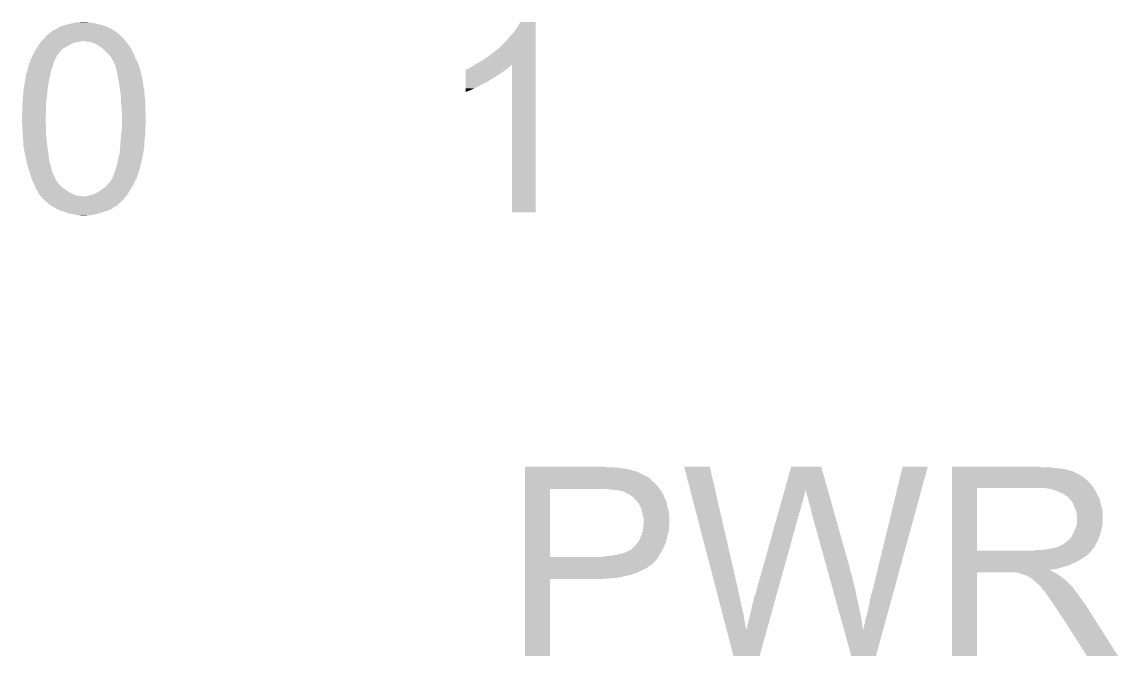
# Model space of a CAD drawing. Extents: x -0.05 to 0.95, y -0.15 to 1.54.
# Drawn here: x 0.405 to 0.6273, y 0.025 to 0.1536 of the extents above; entities that cross this region are included whole.
import ezdxf

# ---------------------------------------------------------------- set-up
doc = ezdxf.new("R2010")
doc.units = 0
doc.layers.add('AIR_QUALITY3_CLICK_V100_GTO', color=14, linetype='CONTINUOUS')

msp = doc.modelspace()

# ---------------------------------------------------------------- linework, layer by layer
at = {"layer": 'AIR_QUALITY3_CLICK_V100_GTO'}
for points in [[(0.4147, 0.1532), (0.41557, 0.1534), (0.4202, 0.1532), (0.4194, 0.1534)], [(0.41557, 0.1534), (0.416, 0.1535), (0.4194, 0.1534), (0.4187, 0.1535)], [(0.416, 0.1535), (0.4175, 0.1536), (0.4187, 0.1535), (0.418, 0.1536)], [(0.5055, 0.1526), (0.5061, 0.1536), (0.5092, 0.1526), (0.5092, 0.1536)], [(0.5061, 0.1536), (0.5061, 0.1536), (0.5092, 0.1536), (0.5061, 0.1536)], [(0.4101, 0.1509), (0.4105, 0.1513), (0.4249, 0.1509), (0.42442, 0.1513)], [(0.4106, 0.1513), (0.4107, 0.1514), (0.42442, 0.1513), (0.4243, 0.1514)], [(0.4107, 0.1514), (0.4108, 0.1515), (0.4243, 0.1514), (0.42418, 0.1515)], [(0.4108, 0.1515), (0.411, 0.1516), (0.42418, 0.1515), (0.42405, 0.1516)], [(0.411, 0.1516), (0.4112, 0.1518), (0.42405, 0.1516), (0.4238, 0.1518)], [(0.4112, 0.1518), (0.4113, 0.1519), (0.4238, 0.1518), (0.42363, 0.1519)], [(0.4113, 0.1519), (0.4117, 0.152), (0.42363, 0.1519), (0.42347, 0.152)], [(0.4117, 0.152), (0.41186, 0.1521), (0.42347, 0.152), (0.4233, 0.1521)], [(0.41186, 0.1521), (0.41202, 0.1522), (0.4233, 0.1521), (0.423, 0.1522)], [(0.41202, 0.1522), (0.41218, 0.1523), (0.423, 0.1522), (0.423, 0.1523)], [(0.41218, 0.1523), (0.4125, 0.1525), (0.4229, 0.1523), (0.42245, 0.1525)], [(0.41218, 0.1523), (0.41218, 0.1523), (0.423, 0.1523), (0.4229, 0.1523)], [(0.4125, 0.1525), (0.413, 0.1527), (0.42245, 0.1525), (0.422, 0.1527)], [(0.413, 0.1527), (0.4135, 0.1529), (0.422, 0.1527), (0.4214, 0.1529)], [(0.4135, 0.1529), (0.4139, 0.153), (0.4214, 0.1529), (0.4211, 0.153)], [(0.4139, 0.153), (0.4147, 0.1532), (0.4211, 0.153), (0.4202, 0.1532)], [(0.5035, 0.1501), (0.5049, 0.1517), (0.5092, 0.1501), (0.5092, 0.1517)], [(0.5049, 0.1517), (0.5055, 0.1526), (0.5092, 0.1517), (0.5092, 0.1526)], [(0.40813, 0.1485), (0.40845, 0.149), (0.4139, 0.1485), (0.4148, 0.149)], [(0.40845, 0.149), (0.4087, 0.1494), (0.4148, 0.149), (0.4156, 0.1494)], [(0.4087, 0.1494), (0.40879, 0.1495), (0.4156, 0.1494), (0.4163, 0.1495)], [(0.40879, 0.1495), (0.40888, 0.1496), (0.4163, 0.1495), (0.4169, 0.1496)], [(0.40888, 0.1496), (0.40897, 0.1497), (0.4169, 0.1496), (0.4172, 0.1497)], [(0.40897, 0.1497), (0.40942, 0.1502), (0.42603, 0.1497), (0.4256, 0.1502)], [(0.40942, 0.1502), (0.4096, 0.1504), (0.4256, 0.1502), (0.4254, 0.1504)], [(0.4096, 0.1504), (0.4101, 0.1509), (0.4254, 0.1504), (0.4249, 0.1509)], [(0.4181, 0.1496), (0.4175, 0.1497), (0.42611, 0.1496), (0.42603, 0.1497)], [(0.419, 0.1495), (0.4187, 0.1496), (0.4262, 0.1495), (0.42611, 0.1496)], [(0.4193, 0.1494), (0.419, 0.1495), (0.42628, 0.1494), (0.4262, 0.1495)], [(0.4198, 0.1492), (0.4193, 0.1494), (0.42643, 0.1492), (0.42628, 0.1494)], [(0.4207, 0.1487), (0.4198, 0.1492), (0.4268, 0.1487), (0.42643, 0.1492)], [(0.502, 0.1485), (0.5029, 0.1494), (0.5092, 0.1485), (0.5092, 0.1494)], [(0.5029, 0.1494), (0.5035, 0.1501), (0.5092, 0.1494), (0.5092, 0.1501)], [(0.40704, 0.1465), (0.40722, 0.1469), (0.412, 0.1465), (0.4122, 0.1469)], [(0.40722, 0.1469), (0.4074, 0.1473), (0.4122, 0.1469), (0.41252, 0.1473)], [(0.4074, 0.1473), (0.40776, 0.1479), (0.41252, 0.1473), (0.413, 0.1479)], [(0.40776, 0.1479), (0.40794, 0.1482), (0.413, 0.1479), (0.4134, 0.1482)], [(0.40794, 0.1482), (0.408, 0.1483), (0.4134, 0.1482), (0.41357, 0.1483)], [(0.408, 0.1483), (0.40813, 0.1485), (0.41357, 0.1483), (0.4139, 0.1485)], [(0.42083, 0.1486), (0.4207, 0.1487), (0.4269, 0.1486), (0.4268, 0.1487)], [(0.42123, 0.1483), (0.42083, 0.1486), (0.4271, 0.1483), (0.4269, 0.1486)], [(0.4215, 0.1481), (0.42123, 0.1483), (0.42718, 0.1481), (0.4271, 0.1483)], [(0.4218, 0.1478), (0.4215, 0.1481), (0.4273, 0.1478), (0.42718, 0.1481)], [(0.4225, 0.1471), (0.4218, 0.1478), (0.4277, 0.1471), (0.4273, 0.1478)], [(0.4228, 0.1468), (0.4225, 0.1471), (0.4278, 0.1468), (0.4277, 0.1471)], [(0.4229, 0.1466), (0.4228, 0.1468), (0.42787, 0.1466), (0.4278, 0.1468)], [(0.4996, 0.1466), (0.5007, 0.1475), (0.5092, 0.1466), (0.5092, 0.1475)], [(0.5007, 0.1475), (0.5019, 0.1484), (0.5092, 0.1475), (0.5092, 0.1484)], [(0.5019, 0.1484), (0.5019, 0.1485), (0.5092, 0.1484), (0.5092, 0.1485)], [(0.4062, 0.1441), (0.40635, 0.1447), (0.41104, 0.1441), (0.4113, 0.1447)], [(0.40635, 0.1447), (0.4064, 0.1449), (0.4113, 0.1447), (0.41133, 0.1449)], [(0.4064, 0.1451), (0.4066, 0.1453), (0.41137, 0.1451), (0.4114, 0.1453)], [(0.4064, 0.1449), (0.4064, 0.1451), (0.41133, 0.1449), (0.41137, 0.1451)], [(0.4066, 0.1453), (0.4067, 0.1456), (0.4114, 0.1453), (0.41158, 0.1456)], [(0.4067, 0.1456), (0.40675, 0.1458), (0.41158, 0.1456), (0.4117, 0.1458)], [(0.40675, 0.1458), (0.4068, 0.146), (0.4117, 0.1458), (0.41175, 0.146)], [(0.4068, 0.146), (0.4069, 0.1462), (0.41175, 0.146), (0.4118, 0.1462)], [(0.4069, 0.1462), (0.407, 0.1464), (0.4118, 0.1462), (0.41193, 0.1464)], [(0.407, 0.1464), (0.40704, 0.1465), (0.41193, 0.1464), (0.412, 0.1465)], [(0.423, 0.1465), (0.423, 0.1466), (0.4279, 0.1465), (0.42787, 0.1466)], [(0.4232, 0.1462), (0.423, 0.1465), (0.428, 0.1462), (0.4279, 0.1465)], [(0.4234, 0.1459), (0.4232, 0.1462), (0.42817, 0.1459), (0.428, 0.1462)], [(0.4237, 0.1453), (0.4234, 0.1459), (0.4285, 0.1453), (0.42817, 0.1459)], [(0.4238, 0.1451), (0.4237, 0.1453), (0.42857, 0.1451), (0.4285, 0.1453)], [(0.4241, 0.1442), (0.4238, 0.1451), (0.4289, 0.1442), (0.42857, 0.1451)], [(0.496, 0.1444), (0.4964, 0.1446), (0.5038, 0.1444), (0.504, 0.1446)], [(0.4964, 0.1446), (0.497, 0.145), (0.504, 0.1446), (0.5044, 0.145)], [(0.497, 0.145), (0.4973, 0.1452), (0.5092, 0.145), (0.5092, 0.1452)], [(0.4973, 0.1452), (0.4984, 0.1458), (0.5092, 0.1452), (0.5092, 0.1458)], [(0.4984, 0.1458), (0.4996, 0.1466), (0.5092, 0.1458), (0.5092, 0.1466)], [(0.5044, 0.115), (0.5044, 0.145), (0.5092, 0.115), (0.5092, 0.145)], [(0.40573, 0.1422), (0.4059, 0.1433), (0.4106, 0.1422), (0.41084, 0.1433)], [(0.4059, 0.1433), (0.40616, 0.144), (0.41084, 0.1433), (0.411, 0.144)], [(0.40616, 0.144), (0.4062, 0.1441), (0.411, 0.144), (0.41104, 0.1441)], [(0.4243, 0.1433), (0.4241, 0.1442), (0.42912, 0.1433), (0.4289, 0.1442)], [(0.42436, 0.143), (0.4243, 0.1433), (0.4292, 0.143), (0.42912, 0.1433)], [(0.42438, 0.1429), (0.42436, 0.143), (0.4292, 0.1429), (0.4292, 0.143)], [(0.4244, 0.1428), (0.42438, 0.1429), (0.4293, 0.1428), (0.4292, 0.1429)], [(0.42444, 0.1426), (0.4244, 0.1428), (0.4293, 0.1426), (0.4293, 0.1428)], [(0.42448, 0.1424), (0.42444, 0.1426), (0.4294, 0.1424), (0.4293, 0.1426)], [(0.4245, 0.1423), (0.42448, 0.1424), (0.4294, 0.1423), (0.4294, 0.1424)], [(0.42455, 0.142), (0.4245, 0.1423), (0.4294, 0.142), (0.4294, 0.1423)], [(0.495, 0.1435), (0.495, 0.1439), (0.5026, 0.1435), (0.50308, 0.1439)], [(0.495, 0.143), (0.495, 0.1435), (0.5018, 0.143), (0.5026, 0.1435)], [(0.495, 0.1424), (0.495, 0.143), (0.5009, 0.1424), (0.5018, 0.143)], [(0.495, 0.1418), (0.495, 0.1424), (0.4999, 0.1418), (0.5009, 0.1424)], [(0.4951, 0.1439), (0.4952, 0.144), (0.50308, 0.1439), (0.5032, 0.144)], [(0.4952, 0.144), (0.4954, 0.1441), (0.5032, 0.144), (0.50335, 0.1441)], [(0.4954, 0.1441), (0.4957, 0.1442), (0.50335, 0.1441), (0.5035, 0.1442)], [(0.4957, 0.1442), (0.496, 0.1444), (0.5035, 0.1442), (0.5038, 0.1444)], [(0.40537, 0.14), (0.4056, 0.1414), (0.4102, 0.14), (0.41045, 0.1414)], [(0.4056, 0.1414), (0.40573, 0.1422), (0.41045, 0.1414), (0.4106, 0.1422)], [(0.42463, 0.1416), (0.42455, 0.142), (0.4295, 0.1416), (0.4294, 0.142)], [(0.4247, 0.1412), (0.42463, 0.1416), (0.42958, 0.1412), (0.4295, 0.1416)], [(0.42471, 0.1411), (0.4247, 0.1412), (0.4296, 0.1411), (0.42958, 0.1412)], [(0.42479, 0.1406), (0.42471, 0.1411), (0.4296, 0.1406), (0.4296, 0.1411)], [(0.42487, 0.14), (0.42479, 0.1406), (0.4298, 0.14), (0.4296, 0.1406)], [(0.495, 0.1417), (0.495, 0.1418), (0.4998, 0.1417), (0.4999, 0.1418)], [(0.495, 0.1415), (0.495, 0.1417), (0.4995, 0.1415), (0.4998, 0.1417)], [(0.495, 0.1401), (0.495, 0.1415), (0.4967, 0.1401), (0.4995, 0.1415)], [(0.495, 0.1397), (0.495, 0.1401), (0.4958, 0.1397), (0.4967, 0.1401)], [(0.40512, 0.1372), (0.4052, 0.1379), (0.4099, 0.1372), (0.41, 0.1379)], [(0.4052, 0.1379), (0.40524, 0.1386), (0.41, 0.1379), (0.4101, 0.1386)], [(0.40524, 0.1386), (0.4053, 0.1396), (0.4101, 0.1386), (0.41017, 0.1396)], [(0.4053, 0.1396), (0.40537, 0.14), (0.41017, 0.1396), (0.4102, 0.14)], [(0.42497, 0.1393), (0.42487, 0.14), (0.4298, 0.1393), (0.4298, 0.14)], [(0.425, 0.1391), (0.42497, 0.1393), (0.42983, 0.1391), (0.4298, 0.1393)], [(0.42505, 0.1385), (0.425, 0.1391), (0.4299, 0.1385), (0.42983, 0.1391)], [(0.4251, 0.138), (0.42505, 0.1385), (0.42997, 0.138), (0.4299, 0.1385)], [(0.4251, 0.1378), (0.4251, 0.138), (0.43, 0.1378), (0.42997, 0.138)], [(0.495, 0.1394), (0.495, 0.1397), (0.495, 0.1394), (0.4958, 0.1397)], [(0.4051, 0.137), (0.40512, 0.1372), (0.4099, 0.137), (0.4099, 0.1372)], [(0.4051, 0.1356), (0.4051, 0.137), (0.4099, 0.1356), (0.4099, 0.137)], [(0.4251, 0.1371), (0.4251, 0.1378), (0.43, 0.1371), (0.43, 0.1378)], [(0.4252, 0.1362), (0.4251, 0.1371), (0.43, 0.1362), (0.43, 0.1371)], [(0.4252, 0.136), (0.4252, 0.1362), (0.43, 0.136), (0.43, 0.1362)], [(0.4252, 0.1355), (0.4252, 0.136), (0.43005, 0.1355), (0.43, 0.136)], [(0.405, 0.135), (0.4051, 0.1356), (0.40986, 0.135), (0.4099, 0.1356)], [(0.405, 0.1339), (0.405, 0.135), (0.4098, 0.1339), (0.40986, 0.135)], [(0.40505, 0.133), (0.405, 0.1339), (0.4098, 0.133), (0.4098, 0.1339)], [(0.42527, 0.135), (0.4252, 0.1355), (0.4301, 0.135), (0.43005, 0.1355)], [(0.4253, 0.1348), (0.42527, 0.135), (0.4301, 0.1348), (0.4301, 0.135)], [(0.4253, 0.1328), (0.4253, 0.1348), (0.4301, 0.1328), (0.4301, 0.1348)], [(0.40508, 0.1324), (0.40505, 0.133), (0.4099, 0.1324), (0.4098, 0.133)], [(0.4051, 0.132), (0.40508, 0.1324), (0.4099, 0.132), (0.4099, 0.1324)], [(0.40517, 0.1308), (0.4051, 0.132), (0.4099, 0.1308), (0.4099, 0.132)], [(0.42511, 0.1308), (0.4253, 0.1322), (0.43, 0.1308), (0.43, 0.1322)], [(0.4253, 0.1322), (0.4253, 0.1328), (0.43, 0.1322), (0.4301, 0.1328)], [(0.4052, 0.1302), (0.40517, 0.1308), (0.40996, 0.1302), (0.4099, 0.1308)], [(0.40528, 0.1288), (0.4052, 0.1302), (0.4101, 0.1288), (0.40996, 0.1302)], [(0.42493, 0.1283), (0.42505, 0.13), (0.4298, 0.1283), (0.4299, 0.13)], [(0.42505, 0.13), (0.4251, 0.1307), (0.4299, 0.13), (0.42999, 0.1307)], [(0.4251, 0.1307), (0.42511, 0.1308), (0.42999, 0.1307), (0.43, 0.1308)], [(0.4053, 0.1285), (0.40528, 0.1288), (0.41014, 0.1285), (0.4101, 0.1288)], [(0.4056, 0.1269), (0.4053, 0.1285), (0.41037, 0.1269), (0.41014, 0.1285)], [(0.40564, 0.1267), (0.4056, 0.1269), (0.4104, 0.1267), (0.41037, 0.1269)], [(0.42468, 0.1264), (0.4248, 0.1268), (0.4295, 0.1264), (0.42956, 0.1268)], [(0.4248, 0.1268), (0.4249, 0.1279), (0.42956, 0.1268), (0.42974, 0.1279)], [(0.4249, 0.1279), (0.42493, 0.1283), (0.42974, 0.1279), (0.4298, 0.1283)], [(0.40588, 0.1256), (0.40564, 0.1267), (0.4105, 0.1256), (0.4104, 0.1267)], [(0.4059, 0.1255), (0.40588, 0.1256), (0.41053, 0.1255), (0.4105, 0.1256)], [(0.40611, 0.1246), (0.4059, 0.1255), (0.4108, 0.1246), (0.41053, 0.1255)], [(0.4062, 0.1242), (0.40611, 0.1246), (0.41089, 0.1242), (0.4108, 0.1246)], [(0.4241, 0.124), (0.42426, 0.1247), (0.42894, 0.124), (0.4291, 0.1247)], [(0.42426, 0.1247), (0.4245, 0.1258), (0.4291, 0.1247), (0.42936, 0.1258)], [(0.4245, 0.1258), (0.42468, 0.1264), (0.42936, 0.1258), (0.4295, 0.1264)], [(0.40637, 0.1237), (0.4062, 0.1242), (0.411, 0.1237), (0.41089, 0.1242)], [(0.4066, 0.123), (0.40637, 0.1237), (0.41123, 0.123), (0.411, 0.1237)], [(0.40666, 0.1228), (0.4066, 0.123), (0.4113, 0.1228), (0.41123, 0.123)], [(0.4069, 0.122), (0.40666, 0.1228), (0.4117, 0.122), (0.4113, 0.1228)], [(0.4233, 0.1219), (0.4235, 0.1223), (0.4283, 0.1219), (0.4284, 0.1223)], [(0.4235, 0.1223), (0.42362, 0.1226), (0.4284, 0.1223), (0.4285, 0.1226)], [(0.42362, 0.1226), (0.4237, 0.1228), (0.4285, 0.1226), (0.4286, 0.1228)], [(0.4237, 0.1228), (0.42377, 0.123), (0.4286, 0.1228), (0.4286, 0.123)], [(0.42377, 0.123), (0.42403, 0.1238), (0.4286, 0.123), (0.4289, 0.1238)], [(0.42403, 0.1238), (0.4241, 0.124), (0.4289, 0.1238), (0.42894, 0.124)], [(0.40716, 0.1213), (0.4069, 0.122), (0.412, 0.1213), (0.4117, 0.122)], [(0.4072, 0.1212), (0.40716, 0.1213), (0.4122, 0.1212), (0.412, 0.1213)], [(0.4074, 0.1208), (0.4072, 0.1212), (0.4124, 0.1208), (0.4122, 0.1212)], [(0.4076, 0.1204), (0.4074, 0.1208), (0.4128, 0.1204), (0.4124, 0.1208)], [(0.40764, 0.1203), (0.4076, 0.1204), (0.4129, 0.1203), (0.4128, 0.1204)], [(0.40786, 0.1198), (0.40764, 0.1203), (0.4135, 0.1198), (0.4129, 0.1203)], [(0.4216, 0.1199), (0.4221, 0.1203), (0.42718, 0.1199), (0.42742, 0.1203)], [(0.4221, 0.1203), (0.42234, 0.1206), (0.42742, 0.1203), (0.4276, 0.1206)], [(0.42234, 0.1206), (0.4225, 0.1208), (0.4276, 0.1206), (0.42769, 0.1208)], [(0.4225, 0.1208), (0.423, 0.1213), (0.42769, 0.1208), (0.42791, 0.1213)], [(0.423, 0.1214), (0.4231, 0.1215), (0.42796, 0.1214), (0.428, 0.1215)], [(0.423, 0.1213), (0.423, 0.1214), (0.42791, 0.1213), (0.42796, 0.1214)], [(0.4231, 0.1215), (0.4233, 0.1219), (0.428, 0.1215), (0.4283, 0.1219)], [(0.4079, 0.1197), (0.40786, 0.1198), (0.41365, 0.1197), (0.4135, 0.1198)], [(0.4082, 0.1192), (0.4079, 0.1197), (0.4144, 0.1192), (0.41365, 0.1197)], [(0.4084, 0.1188), (0.4082, 0.1192), (0.41512, 0.1188), (0.4144, 0.1192)], [(0.40847, 0.1187), (0.4084, 0.1188), (0.4153, 0.1187), (0.41512, 0.1188)], [(0.4086, 0.1185), (0.40847, 0.1187), (0.41585, 0.1185), (0.4153, 0.1187)], [(0.4087, 0.1183), (0.4086, 0.1185), (0.4164, 0.1183), (0.41585, 0.1185)], [(0.4088, 0.1183), (0.40879, 0.1183), (0.4169, 0.1183), (0.4164, 0.1183)], [(0.40889, 0.1182), (0.4088, 0.1183), (0.4175, 0.1182), (0.4169, 0.1183)], [(0.4094, 0.1176), (0.40889, 0.1182), (0.42558, 0.1176), (0.42606, 0.1182)], [(0.4179, 0.1182), (0.4181, 0.1183), (0.42606, 0.1182), (0.42614, 0.1183)], [(0.4181, 0.1183), (0.4187, 0.1184), (0.42614, 0.1183), (0.42622, 0.1184)], [(0.4187, 0.1184), (0.41905, 0.1185), (0.42622, 0.1184), (0.4263, 0.1185)], [(0.41905, 0.1185), (0.4194, 0.1186), (0.4263, 0.1185), (0.42636, 0.1186)], [(0.4194, 0.1186), (0.4203, 0.119), (0.42636, 0.1186), (0.42662, 0.119)], [(0.4203, 0.119), (0.4212, 0.1196), (0.42662, 0.119), (0.427, 0.1196)], [(0.4212, 0.1196), (0.4216, 0.1199), (0.427, 0.1196), (0.42718, 0.1199)], [(0.40952, 0.1175), (0.4094, 0.1176), (0.4255, 0.1175), (0.42558, 0.1176)], [(0.41057, 0.1166), (0.40952, 0.1175), (0.4245, 0.1166), (0.4255, 0.1175)], [(0.4108, 0.1164), (0.41057, 0.1166), (0.4244, 0.1164), (0.4244, 0.1166)], [(0.41057, 0.1166), (0.41057, 0.1166), (0.4244, 0.1166), (0.4245, 0.1166)], [(0.41115, 0.1162), (0.4108, 0.1164), (0.424, 0.1162), (0.4244, 0.1164)], [(0.41133, 0.1161), (0.41115, 0.1162), (0.4237, 0.1161), (0.424, 0.1162)], [(0.41185, 0.1158), (0.41133, 0.1161), (0.4234, 0.1158), (0.4237, 0.1161)], [(0.4122, 0.1156), (0.41185, 0.1158), (0.423, 0.1156), (0.4234, 0.1158)], [(0.41267, 0.1154), (0.4122, 0.1156), (0.4226, 0.1154), (0.423, 0.1156)], [(0.4129, 0.1153), (0.41267, 0.1154), (0.42227, 0.1153), (0.4226, 0.1154)], [(0.4137, 0.1151), (0.4129, 0.1153), (0.4216, 0.1151), (0.42227, 0.1153)], [(0.4143, 0.1148), (0.4137, 0.1151), (0.4207, 0.1148), (0.4216, 0.1151)], [(0.415, 0.1147), (0.4143, 0.1148), (0.4204, 0.1147), (0.4207, 0.1148)], [(0.4156, 0.1146), (0.415, 0.1147), (0.41993, 0.1146), (0.4204, 0.1147)], [(0.4162, 0.1144), (0.4156, 0.1146), (0.419, 0.1144), (0.41993, 0.1146)], [(0.417, 0.1143), (0.4166, 0.1144), (0.4175, 0.1143), (0.419, 0.1144)], [(0.507, 0.0633), (0.507, 0.0634), (0.5236, 0.0633), (0.5228, 0.0634)], [(0.507, 0.0632), (0.507, 0.0633), (0.5256, 0.0632), (0.5246, 0.0633)], [(0.507, 0.0631), (0.507, 0.0632), (0.5265, 0.0631), (0.5256, 0.0632)], [(0.507, 0.063), (0.507, 0.0631), (0.5273, 0.063), (0.5265, 0.0631)], [(0.507, 0.0629), (0.507, 0.063), (0.5278, 0.0629), (0.5275, 0.063)], [(0.507, 0.063), (0.507, 0.063), (0.5275, 0.063), (0.5273, 0.063)], [(0.507, 0.0628), (0.507, 0.0629), (0.5283, 0.0628), (0.5278, 0.0629)], [(0.507, 0.0624), (0.507, 0.0628), (0.5297, 0.0624), (0.5283, 0.0628)], [(0.507, 0.0612), (0.507, 0.0624), (0.5321, 0.0612), (0.5297, 0.0624)], [(0.54586, 0.0382), (0.5393, 0.0634), (0.5503, 0.0382), (0.5445, 0.0634)], [(0.5393, 0.0634), (0.5393, 0.0634), (0.5445, 0.0634), (0.5393, 0.0634)], [(0.55968, 0.0587), (0.561, 0.0634), (0.56843, 0.0587), (0.5671, 0.0634)], [(0.561, 0.0634), (0.561, 0.0634), (0.5671, 0.0634), (0.561, 0.0634)], [(0.5776, 0.0387), (0.5836, 0.0634), (0.58195, 0.0387), (0.5887, 0.0634)], [(0.5836, 0.0634), (0.5836, 0.0634), (0.5887, 0.0634), (0.5836, 0.0634)], [(0.5936, 0.0633), (0.5936, 0.0634), (0.6118, 0.0633), (0.6114, 0.0634)], [(0.5936, 0.0631), (0.5936, 0.0633), (0.6147, 0.0631), (0.6135, 0.0633)], [(0.5936, 0.063), (0.5936, 0.0631), (0.616, 0.063), (0.6147, 0.0631)], [(0.5936, 0.0627), (0.5936, 0.063), (0.6173, 0.0627), (0.616, 0.063)], [(0.5936, 0.0625), (0.5936, 0.0627), (0.6179, 0.0625), (0.6173, 0.0627)], [(0.5936, 0.0624), (0.5936, 0.0625), (0.6184, 0.0624), (0.6179, 0.0625)], [(0.5936, 0.0623), (0.5936, 0.0624), (0.6185, 0.0623), (0.6184, 0.0624)], [(0.5936, 0.0621), (0.5936, 0.0623), (0.6188, 0.0621), (0.6185, 0.0623)], [(0.507, 0.0611), (0.507, 0.0612), (0.5322, 0.0611), (0.5321, 0.0612)], [(0.507, 0.061), (0.507, 0.0611), (0.5324, 0.061), (0.5322, 0.0611)], [(0.507, 0.0606), (0.507, 0.061), (0.5327, 0.0606), (0.5324, 0.061)], [(0.507, 0.0602), (0.507, 0.0606), (0.5332, 0.0602), (0.5327, 0.0606)], [(0.507, 0.0597), (0.507, 0.0602), (0.5337, 0.0597), (0.5332, 0.0602)], [(0.5936, 0.0619), (0.5936, 0.0621), (0.6193, 0.0619), (0.6188, 0.0621)], [(0.5936, 0.0615), (0.5936, 0.0619), (0.6199, 0.0615), (0.6193, 0.0619)], [(0.5936, 0.061), (0.5936, 0.0615), (0.6206, 0.061), (0.6199, 0.0615)], [(0.5936, 0.0604), (0.5936, 0.061), (0.6213, 0.0604), (0.6206, 0.061)], [(0.5936, 0.0596), (0.5936, 0.0604), (0.622, 0.0596), (0.6213, 0.0604)], [(0.507, 0.0591), (0.507, 0.0597), (0.5342, 0.0591), (0.5337, 0.0597)], [(0.507, 0.0589), (0.507, 0.0591), (0.53434, 0.0589), (0.5342, 0.0591)], [(0.507, 0.0451), (0.507, 0.0589), (0.5121, 0.0451), (0.5121, 0.0589)], [(0.507, 0.0589), (0.507, 0.0589), (0.5121, 0.0589), (0.5231, 0.0589)], [(0.5241, 0.0588), (0.5231, 0.0589), (0.53441, 0.0588), (0.53434, 0.0589)], [(0.525, 0.0587), (0.5241, 0.0588), (0.53449, 0.0587), (0.53441, 0.0588)], [(0.5261, 0.0586), (0.5256, 0.0587), (0.53456, 0.0586), (0.53449, 0.0587)], [(0.5264, 0.0585), (0.5261, 0.0586), (0.53463, 0.0585), (0.53456, 0.0586)], [(0.52693, 0.0584), (0.5267, 0.0585), (0.5347, 0.0584), (0.53463, 0.0585)], [(0.5274, 0.0582), (0.52693, 0.0584), (0.53481, 0.0582), (0.5347, 0.0584)], [(0.528, 0.0579), (0.5274, 0.0582), (0.53498, 0.0579), (0.53481, 0.0582)], [(0.5286, 0.0575), (0.528, 0.0579), (0.5352, 0.0575), (0.53498, 0.0579)], [(0.55926, 0.0572), (0.55943, 0.0578), (0.5635, 0.0572), (0.5637, 0.0578)], [(0.55943, 0.0578), (0.55957, 0.0583), (0.5637, 0.0578), (0.5638, 0.0583)], [(0.55957, 0.0583), (0.55965, 0.0586), (0.5638, 0.0583), (0.5639, 0.0586)], [(0.55965, 0.0586), (0.55968, 0.0587), (0.5639, 0.0586), (0.5639, 0.0587)], [(0.564, 0.0586), (0.5639, 0.0587), (0.56845, 0.0586), (0.56843, 0.0587)], [(0.564, 0.0583), (0.564, 0.0586), (0.56854, 0.0583), (0.56845, 0.0586)], [(0.5642, 0.0577), (0.564, 0.0583), (0.56871, 0.0577), (0.56854, 0.0583)], [(0.5936, 0.0591), (0.5936, 0.0596), (0.62233, 0.0591), (0.622, 0.0596)], [(0.5936, 0.0464), (0.5936, 0.0591), (0.5987, 0.0464), (0.5987, 0.0591)], [(0.5936, 0.0591), (0.5936, 0.0591), (0.5987, 0.0591), (0.6108, 0.0591)], [(0.6135, 0.0589), (0.6123, 0.0591), (0.62247, 0.0589), (0.62233, 0.0591)], [(0.61423, 0.0587), (0.6135, 0.0589), (0.6226, 0.0587), (0.62247, 0.0589)], [(0.6146, 0.0586), (0.61423, 0.0587), (0.6226, 0.0586), (0.6226, 0.0587)], [(0.6155, 0.0582), (0.6146, 0.0586), (0.6229, 0.0582), (0.6227, 0.0586)], [(0.6146, 0.0586), (0.6146, 0.0586), (0.6227, 0.0586), (0.6226, 0.0586)], [(0.6162, 0.0579), (0.6155, 0.0582), (0.62302, 0.0579), (0.6229, 0.0582)], [(0.61647, 0.0577), (0.6162, 0.0579), (0.6231, 0.0577), (0.62302, 0.0579)], [(0.52873, 0.0574), (0.5286, 0.0575), (0.5352, 0.0574), (0.5352, 0.0575)], [(0.5291, 0.0571), (0.52873, 0.0574), (0.5353, 0.0571), (0.5352, 0.0574)], [(0.5294, 0.0567), (0.5291, 0.0571), (0.53554, 0.0567), (0.5353, 0.0571)], [(0.52955, 0.0566), (0.5294, 0.0567), (0.5356, 0.0566), (0.53554, 0.0567)], [(0.5297, 0.0565), (0.52955, 0.0566), (0.53563, 0.0565), (0.5356, 0.0566)], [(0.5298, 0.0562), (0.5297, 0.0565), (0.53573, 0.0562), (0.53563, 0.0565)], [(0.53001, 0.056), (0.5299, 0.0562), (0.5358, 0.056), (0.53573, 0.0562)], [(0.5303, 0.0555), (0.53001, 0.056), (0.53586, 0.0555), (0.5358, 0.056)], [(0.55864, 0.055), (0.55884, 0.0557), (0.563, 0.055), (0.5631, 0.0557)], [(0.55884, 0.0557), (0.55906, 0.0565), (0.5631, 0.0557), (0.5634, 0.0565)], [(0.55906, 0.0565), (0.55926, 0.0572), (0.5634, 0.0565), (0.5635, 0.0572)], [(0.5644, 0.057), (0.5642, 0.0577), (0.56891, 0.057), (0.56871, 0.0577)], [(0.5646, 0.0562), (0.5644, 0.057), (0.56913, 0.0562), (0.56891, 0.057)], [(0.5648, 0.0555), (0.5646, 0.0562), (0.56933, 0.0555), (0.56913, 0.0562)], [(0.6166, 0.0576), (0.61647, 0.0577), (0.62316, 0.0576), (0.6231, 0.0577)], [(0.6169, 0.0574), (0.6166, 0.0576), (0.62327, 0.0574), (0.62316, 0.0576)], [(0.61735, 0.057), (0.617, 0.0574), (0.6235, 0.057), (0.62327, 0.0574)], [(0.6177, 0.0566), (0.61735, 0.057), (0.62359, 0.0566), (0.6235, 0.057)], [(0.61806, 0.0561), (0.6177, 0.0566), (0.6237, 0.0561), (0.62359, 0.0566)], [(0.6182, 0.0559), (0.61806, 0.0561), (0.62376, 0.0559), (0.6237, 0.0561)], [(0.6185, 0.0551), (0.6182, 0.0559), (0.624, 0.0551), (0.62376, 0.0559)], [(0.53045, 0.0552), (0.5303, 0.0555), (0.5359, 0.0552), (0.53586, 0.0555)], [(0.5306, 0.0549), (0.53045, 0.0552), (0.536, 0.0549), (0.5359, 0.0552)], [(0.53075, 0.0543), (0.5306, 0.0549), (0.5362, 0.0543), (0.536, 0.0549)], [(0.5308, 0.0541), (0.53075, 0.0543), (0.53622, 0.0541), (0.5362, 0.0543)], [(0.5309, 0.0535), (0.5308, 0.0541), (0.53628, 0.0535), (0.53622, 0.0541)], [(0.53098, 0.0533), (0.5309, 0.0535), (0.5363, 0.0533), (0.53628, 0.0535)], [(0.5537, 0.0374), (0.55842, 0.0542), (0.55804, 0.0374), (0.5627, 0.0542)], [(0.55842, 0.0542), (0.55864, 0.055), (0.5627, 0.0542), (0.563, 0.055)], [(0.565, 0.0549), (0.5648, 0.0555), (0.5695, 0.0549), (0.56933, 0.0555)], [(0.565, 0.0546), (0.565, 0.0549), (0.56958, 0.0546), (0.5695, 0.0549)], [(0.5651, 0.0544), (0.565, 0.0546), (0.56964, 0.0544), (0.56958, 0.0546)], [(0.5651, 0.0542), (0.5651, 0.0544), (0.56969, 0.0542), (0.56964, 0.0544)], [(0.56796, 0.0439), (0.5651, 0.0542), (0.5726, 0.0439), (0.56969, 0.0542)], [(0.6188, 0.0545), (0.6185, 0.0551), (0.62412, 0.0545), (0.624, 0.0551)], [(0.61886, 0.0541), (0.6188, 0.0545), (0.6242, 0.0541), (0.62412, 0.0545)], [(0.6189, 0.0538), (0.61886, 0.0541), (0.6242, 0.0538), (0.6242, 0.0541)], [(0.619, 0.0533), (0.6189, 0.0538), (0.6242, 0.0533), (0.6242, 0.0538)], [(0.5311, 0.053), (0.53098, 0.0533), (0.5363, 0.053), (0.5363, 0.0533)], [(0.53101, 0.051), (0.53104, 0.0514), (0.5362, 0.051), (0.5363, 0.0514)], [(0.53104, 0.0514), (0.5311, 0.0521), (0.5363, 0.0514), (0.5363, 0.0521)], [(0.5311, 0.0521), (0.5311, 0.053), (0.5363, 0.0521), (0.5363, 0.053)], [(0.6185, 0.0505), (0.6189, 0.0515), (0.6239, 0.0505), (0.6241, 0.0515)], [(0.6189, 0.0515), (0.61896, 0.0519), (0.6241, 0.0515), (0.6242, 0.0519)], [(0.61896, 0.0519), (0.619, 0.0522), (0.6242, 0.0519), (0.6242, 0.0522)], [(0.619, 0.0522), (0.619, 0.0533), (0.6242, 0.0522), (0.6242, 0.0533)], [(0.5301, 0.0483), (0.5304, 0.049), (0.53565, 0.0483), (0.53581, 0.049)], [(0.5304, 0.049), (0.53058, 0.0494), (0.53581, 0.049), (0.5359, 0.0494)], [(0.53058, 0.0494), (0.5308, 0.0499), (0.5359, 0.0494), (0.53607, 0.0499)], [(0.5308, 0.0499), (0.53082, 0.05), (0.53607, 0.0499), (0.5361, 0.05)], [(0.53082, 0.05), (0.53092, 0.0505), (0.5361, 0.05), (0.5362, 0.0505)], [(0.53092, 0.0505), (0.531, 0.0509), (0.5362, 0.0505), (0.5362, 0.0509)], [(0.531, 0.0509), (0.53101, 0.051), (0.5362, 0.0509), (0.5362, 0.051)], [(0.6176, 0.0489), (0.618, 0.0494), (0.62337, 0.0489), (0.6236, 0.0494)], [(0.618, 0.0495), (0.6181, 0.0497), (0.62363, 0.0495), (0.62368, 0.0497)], [(0.618, 0.0494), (0.618, 0.0495), (0.6236, 0.0494), (0.62363, 0.0495)], [(0.6181, 0.0497), (0.6183, 0.05), (0.62368, 0.0497), (0.62376, 0.05)], [(0.6183, 0.05), (0.6185, 0.0505), (0.62376, 0.05), (0.6239, 0.0505)], [(0.5286, 0.0466), (0.5287, 0.0467), (0.53494, 0.0466), (0.535, 0.0467)], [(0.5287, 0.0467), (0.5293, 0.0473), (0.535, 0.0467), (0.53526, 0.0473)], [(0.5293, 0.0473), (0.52994, 0.0481), (0.53526, 0.0473), (0.5356, 0.0481)], [(0.52994, 0.0481), (0.5301, 0.0483), (0.5356, 0.0481), (0.53565, 0.0483)], [(0.6115, 0.0465), (0.6133, 0.0467), (0.622, 0.0465), (0.62217, 0.0467)], [(0.6133, 0.0467), (0.6142, 0.0469), (0.62217, 0.0467), (0.62233, 0.0469)], [(0.6142, 0.0469), (0.615, 0.0471), (0.62233, 0.0469), (0.6225, 0.0471)], [(0.6151, 0.0471), (0.6153, 0.0473), (0.6225, 0.0471), (0.6226, 0.0473)], [(0.6153, 0.0473), (0.6156, 0.0474), (0.6226, 0.0473), (0.62265, 0.0474)], [(0.6156, 0.0474), (0.6161, 0.0476), (0.62265, 0.0474), (0.62275, 0.0476)], [(0.6161, 0.0476), (0.61698, 0.0483), (0.62275, 0.0476), (0.6231, 0.0483)], [(0.61698, 0.0483), (0.6171, 0.0484), (0.6231, 0.0483), (0.62315, 0.0484)], [(0.6171, 0.0484), (0.6176, 0.0489), (0.62315, 0.0484), (0.62337, 0.0489)], [(0.507, 0.0446), (0.507, 0.0451), (0.5337, 0.0446), (0.53406, 0.0451)], [(0.507, 0.0451), (0.507, 0.0451), (0.5225, 0.0451), (0.5121, 0.0451)], [(0.507, 0.044), (0.507, 0.0446), (0.5332, 0.044), (0.5337, 0.0446)], [(0.5225, 0.0451), (0.5228, 0.0452), (0.53406, 0.0451), (0.53413, 0.0452)], [(0.5232, 0.0452), (0.5237, 0.0453), (0.53413, 0.0452), (0.5342, 0.0453)], [(0.5237, 0.0453), (0.5247, 0.0454), (0.5342, 0.0453), (0.53426, 0.0454)], [(0.5247, 0.0454), (0.5259, 0.0456), (0.53426, 0.0454), (0.53437, 0.0456)], [(0.5259, 0.0456), (0.5271, 0.0459), (0.53437, 0.0456), (0.53454, 0.0459)], [(0.5271, 0.0459), (0.5281, 0.0464), (0.53454, 0.0459), (0.53483, 0.0464)], [(0.5281, 0.0464), (0.5286, 0.0466), (0.53483, 0.0464), (0.53494, 0.0466)], [(0.5936, 0.046), (0.5936, 0.0464), (0.6216, 0.046), (0.62192, 0.0464)], [(0.5936, 0.0464), (0.5936, 0.0464), (0.6101, 0.0464), (0.5987, 0.0464)], [(0.5936, 0.0455), (0.5936, 0.046), (0.6211, 0.0455), (0.6216, 0.046)], [(0.5936, 0.0451), (0.5936, 0.0455), (0.6205, 0.0451), (0.6211, 0.0455)], [(0.5936, 0.0448), (0.5936, 0.0451), (0.62, 0.0448), (0.6205, 0.0451)], [(0.5936, 0.0445), (0.5936, 0.0448), (0.6196, 0.0445), (0.62, 0.0448)], [(0.5936, 0.0439), (0.5936, 0.0445), (0.6184, 0.0439), (0.6196, 0.0445)], [(0.6101, 0.0464), (0.6108, 0.0465), (0.62192, 0.0464), (0.622, 0.0465)], [(0.507, 0.0436), (0.507, 0.044), (0.5328, 0.0436), (0.5332, 0.044)], [(0.507, 0.0435), (0.507, 0.0436), (0.5326, 0.0435), (0.5328, 0.0436)], [(0.507, 0.0429), (0.507, 0.0435), (0.5318, 0.0429), (0.5326, 0.0435)], [(0.507, 0.0423), (0.507, 0.0429), (0.5306, 0.0423), (0.5318, 0.0429)], [(0.507, 0.042), (0.507, 0.0423), (0.5299, 0.042), (0.5306, 0.0423)], [(0.56804, 0.0436), (0.56796, 0.0439), (0.5727, 0.0436), (0.5726, 0.0439)], [(0.56815, 0.0432), (0.56804, 0.0436), (0.5728, 0.0432), (0.5727, 0.0436)], [(0.56829, 0.0427), (0.56815, 0.0432), (0.5729, 0.0427), (0.5728, 0.0432)], [(0.56868, 0.0413), (0.56829, 0.0427), (0.5733, 0.0413), (0.5729, 0.0427)], [(0.5936, 0.0433), (0.5936, 0.0439), (0.617, 0.0433), (0.6184, 0.0439)], [(0.5936, 0.0431), (0.5936, 0.0433), (0.6162, 0.0431), (0.617, 0.0433)], [(0.5936, 0.0428), (0.5936, 0.0431), (0.6154, 0.0428), (0.6162, 0.0431)], [(0.5936, 0.0426), (0.5936, 0.0428), (0.6144, 0.0426), (0.6154, 0.0428)], [(0.5936, 0.0425), (0.5936, 0.0426), (0.6134, 0.0425), (0.6144, 0.0426)], [(0.5936, 0.0424), (0.5936, 0.0425), (0.6135, 0.0424), (0.6134, 0.0425)], [(0.5936, 0.0423), (0.5936, 0.0424), (0.6138, 0.0423), (0.6135, 0.0424)], [(0.5936, 0.0421), (0.5936, 0.0423), (0.6141, 0.0421), (0.6138, 0.0423)], [(0.507, 0.0417), (0.507, 0.042), (0.5291, 0.0417), (0.5299, 0.042)], [(0.507, 0.0414), (0.507, 0.0417), (0.5282, 0.0414), (0.5291, 0.0417)], [(0.507, 0.0412), (0.507, 0.0414), (0.5271, 0.0412), (0.5282, 0.0414)], [(0.507, 0.0409), (0.507, 0.0412), (0.526, 0.0409), (0.5271, 0.0412)], [(0.507, 0.0408), (0.507, 0.0409), (0.5248, 0.0408), (0.526, 0.0409)], [(0.507, 0.0406), (0.507, 0.0408), (0.522, 0.0406), (0.5248, 0.0408)], [(0.507, 0.025), (0.507, 0.0406), (0.5121, 0.025), (0.5121, 0.0406)], [(0.507, 0.0406), (0.507, 0.0406), (0.5121, 0.0406), (0.522, 0.0406)], [(0.5689, 0.0405), (0.56868, 0.0413), (0.5735, 0.0405), (0.5733, 0.0413)], [(0.56918, 0.0395), (0.5689, 0.0405), (0.5737, 0.0395), (0.5735, 0.0405)], [(0.5936, 0.042), (0.5936, 0.0421), (0.6143, 0.042), (0.6141, 0.0421)], [(0.5936, 0.025), (0.5936, 0.042), (0.5987, 0.025), (0.5987, 0.042)], [(0.5936, 0.042), (0.5936, 0.042), (0.5987, 0.042), (0.6063, 0.042)], [(0.6066, 0.0419), (0.6063, 0.042), (0.6145, 0.0419), (0.6143, 0.042)], [(0.6073, 0.0418), (0.6071, 0.0419), (0.61467, 0.0418), (0.6145, 0.0419)], [(0.6082, 0.0415), (0.6073, 0.0418), (0.61517, 0.0415), (0.61467, 0.0418)], [(0.6086, 0.0414), (0.6082, 0.0415), (0.61533, 0.0414), (0.61517, 0.0415)], [(0.60875, 0.0413), (0.6086, 0.0414), (0.6155, 0.0413), (0.61533, 0.0414)], [(0.6089, 0.0412), (0.60875, 0.0413), (0.61562, 0.0412), (0.6155, 0.0413)], [(0.6095, 0.0409), (0.6089, 0.0412), (0.616, 0.0409), (0.61562, 0.0412)], [(0.6096, 0.0408), (0.6096, 0.0409), (0.61612, 0.0408), (0.616, 0.0409)], [(0.6101, 0.0405), (0.6096, 0.0408), (0.6165, 0.0405), (0.61612, 0.0408)], [(0.6102, 0.0404), (0.6101, 0.0405), (0.6166, 0.0404), (0.6165, 0.0405)], [(0.6104, 0.0402), (0.6102, 0.0404), (0.6169, 0.0402), (0.6166, 0.0404)], [(0.6105, 0.0401), (0.6104, 0.0402), (0.61698, 0.0401), (0.6169, 0.0402)], [(0.61095, 0.0397), (0.6105, 0.0401), (0.6173, 0.0397), (0.61698, 0.0401)], [(0.54592, 0.038), (0.54586, 0.0382), (0.5503, 0.038), (0.5503, 0.0382)], [(0.54597, 0.0378), (0.54592, 0.038), (0.5504, 0.0378), (0.5503, 0.038)], [(0.54605, 0.0375), (0.54597, 0.0378), (0.5504, 0.0375), (0.5504, 0.0378)], [(0.56946, 0.0385), (0.56918, 0.0395), (0.574, 0.0385), (0.5737, 0.0395)], [(0.56976, 0.0374), (0.56946, 0.0385), (0.5742, 0.0374), (0.574, 0.0385)], [(0.5771, 0.037), (0.5776, 0.0387), (0.58148, 0.037), (0.58195, 0.0387)], [(0.6114, 0.0393), (0.61095, 0.0397), (0.61778, 0.0393), (0.6173, 0.0397)], [(0.6115, 0.0392), (0.6114, 0.0393), (0.6179, 0.0392), (0.61778, 0.0393)], [(0.6118, 0.0389), (0.6115, 0.0392), (0.61813, 0.0389), (0.6179, 0.0392)], [(0.612, 0.0385), (0.6118, 0.0389), (0.61843, 0.0385), (0.61813, 0.0389)], [(0.6121, 0.0384), (0.612, 0.0385), (0.6185, 0.0384), (0.61843, 0.0385)], [(0.6122, 0.0383), (0.6121, 0.0384), (0.61858, 0.0383), (0.6185, 0.0384)], [(0.6128, 0.0375), (0.6123, 0.0383), (0.6192, 0.0375), (0.61858, 0.0383)], [(0.54612, 0.0372), (0.54605, 0.0375), (0.5505, 0.0372), (0.5504, 0.0375)], [(0.54623, 0.0368), (0.54612, 0.0372), (0.5506, 0.0368), (0.5505, 0.0372)], [(0.54636, 0.0363), (0.54623, 0.0368), (0.5507, 0.0363), (0.5506, 0.0368)], [(0.54651, 0.0357), (0.54636, 0.0363), (0.5508, 0.0357), (0.5507, 0.0363)], [(0.54683, 0.0345), (0.54651, 0.0357), (0.5511, 0.0345), (0.5508, 0.0357)], [(0.5531, 0.0354), (0.5533, 0.0359), (0.55748, 0.0354), (0.55762, 0.0359)], [(0.5533, 0.0359), (0.5535, 0.0369), (0.55762, 0.0359), (0.5579, 0.0369)], [(0.5535, 0.0369), (0.5536, 0.0372), (0.5579, 0.0369), (0.55798, 0.0372)], [(0.5536, 0.0372), (0.5537, 0.0374), (0.55798, 0.0372), (0.55804, 0.0374)], [(0.57037, 0.0352), (0.56976, 0.0374), (0.5747, 0.0352), (0.5742, 0.0374)], [(0.5768, 0.0354), (0.5771, 0.037), (0.58104, 0.0354), (0.58148, 0.037)], [(0.6134, 0.0367), (0.6128, 0.0375), (0.61976, 0.0367), (0.6192, 0.0375)], [(0.61353, 0.0365), (0.6134, 0.0367), (0.6199, 0.0365), (0.61976, 0.0367)], [(0.61427, 0.0354), (0.61353, 0.0365), (0.6207, 0.0354), (0.6199, 0.0365)], [(0.54716, 0.0332), (0.54683, 0.0345), (0.5514, 0.0332), (0.5511, 0.0345)], [(0.5524, 0.0323), (0.5527, 0.0335), (0.55662, 0.0323), (0.55696, 0.0335)], [(0.5527, 0.0335), (0.553, 0.0348), (0.55696, 0.0335), (0.55732, 0.0348)], [(0.553, 0.0348), (0.5531, 0.0354), (0.55732, 0.0348), (0.55748, 0.0354)], [(0.57104, 0.0328), (0.57037, 0.0352), (0.5752, 0.0328), (0.5747, 0.0352)], [(0.5762, 0.0328), (0.5765, 0.034), (0.58033, 0.0328), (0.58066, 0.034)], [(0.5765, 0.034), (0.5768, 0.0354), (0.58066, 0.034), (0.58104, 0.0354)], [(0.6146, 0.0349), (0.61427, 0.0354), (0.62102, 0.0349), (0.6207, 0.0354)], [(0.6151, 0.0342), (0.6146, 0.0349), (0.62146, 0.0342), (0.62102, 0.0349)], [(0.6155, 0.0335), (0.6151, 0.0342), (0.62191, 0.0335), (0.62146, 0.0342)], [(0.6158, 0.0332), (0.6155, 0.0335), (0.6221, 0.0332), (0.62191, 0.0335)], [(0.54753, 0.0318), (0.54716, 0.0332), (0.5516, 0.0318), (0.5514, 0.0332)], [(0.54792, 0.03031), (0.54753, 0.0318), (0.5519, 0.03031), (0.5516, 0.0318)], [(0.5521, 0.0313), (0.5523, 0.0318), (0.55635, 0.0313), (0.55649, 0.0318)], [(0.5521, 0.0309), (0.5521, 0.0313), (0.55624, 0.0309), (0.55635, 0.0313)], [(0.5523, 0.0318), (0.5524, 0.0323), (0.55649, 0.0318), (0.55662, 0.0323)], [(0.57173, 0.03032), (0.57104, 0.0328), (0.5756, 0.03032), (0.5752, 0.0328)], [(0.5758, 0.0313), (0.576, 0.0317), (0.57992, 0.0313), (0.58003, 0.0317)], [(0.5758, 0.031), (0.5758, 0.0313), (0.57984, 0.031), (0.57992, 0.0313)], [(0.576, 0.0322), (0.5762, 0.0328), (0.58017, 0.0322), (0.58033, 0.0328)], [(0.576, 0.0317), (0.576, 0.0322), (0.58003, 0.0317), (0.58017, 0.0322)], [(0.6159, 0.033), (0.6158, 0.0332), (0.62222, 0.033), (0.6221, 0.0332)], [(0.621, 0.025), (0.6159, 0.033), (0.6273, 0.025), (0.62222, 0.033)], [(0.5493, 0.025), (0.54792, 0.03031), (0.5546, 0.025), (0.55607, 0.03031)], [(0.5519, 0.0304), (0.552, 0.0306), (0.5561, 0.0304), (0.55615, 0.0306)], [(0.5519, 0.03031), (0.5519, 0.0304), (0.55607, 0.03031), (0.5561, 0.0304)], [(0.552, 0.0306), (0.5521, 0.0309), (0.55615, 0.0306), (0.55624, 0.0309)], [(0.5732, 0.025), (0.57173, 0.03032), (0.5782, 0.025), (0.57965, 0.03032)], [(0.5756, 0.0304), (0.5757, 0.0305), (0.57968, 0.0304), (0.5797, 0.0305)], [(0.5756, 0.03032), (0.5756, 0.0304), (0.57965, 0.03032), (0.57968, 0.0304)], [(0.5757, 0.0307), (0.5758, 0.031), (0.57976, 0.0307), (0.57984, 0.031)], [(0.5757, 0.0305), (0.5757, 0.0307), (0.5797, 0.0305), (0.57976, 0.0307)], [(0.6273, 0.025), (0.6273, 0.025), (0.6273, 0.025), (0.621, 0.025)]]:
    msp.add_solid(points, dxfattribs=at)

doc.saveas('drawing.dxf')
